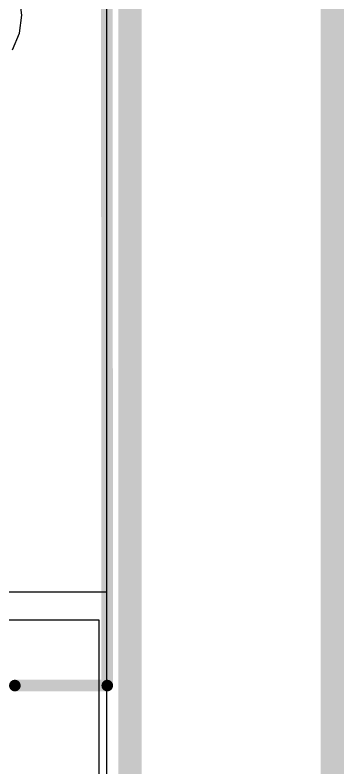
# Model space of a CAD drawing. Header units: inches. Extents: x 0 to 5376, y 0 to 5416.
# Drawn here: x 48.74 to 52.35, y 6.96 to 15.22 of the extents above; entities that cross this region are included whole.
import ezdxf

# ---------------------------------------------------------------- set-up
doc = ezdxf.new("R2010")
doc.units = ezdxf.units.IN
for name, color, linetype in [('Board Outline', 216, 'Continuous'), ('Bottom Layer', 5, 'Continuous'), ('Dimensions', 6, 'Continuous'), ('Layer 1', 16, 'Continuous'), ('Layer 2', 76, 'Continuous'), ('Top Layer', 1, 'Continuous'), ('Top Overlay', 2, 'Continuous')]:
    doc.layers.add(name, color=color, linetype=linetype)

msp = doc.modelspace()

# ---------------------------------------------------------------- linework, layer by layer
at = {"layer": 'Board Outline'}
msp.add_lwpolyline([(50, 0, 0.254, 0.254, 0), (50, 125, 0.254, 0.254, 0)], format="xyseb", dxfattribs=at)
at = {"layer": 'Bottom Layer'}
for p, q in [((49.741, 15.7034), (49.741, 0.259)), ((48.8108, 15.2147), (48.7849, 15.4115)), ((48.7849, 15.0178), (48.8108, 15.2147)), ((48.7089, 14.8344), (48.7849, 15.0178))]:
    msp.add_line(p, q, dxfattribs=at)
at = {"layer": 'Dimensions'}
msp.add_lwpolyline([(52.2224, 0, 0.254, 0.254, 0), (52.2224, 54.1966, 0.254, 0.254, 0)], format="xyseb", dxfattribs=at)
at = {"layer": 'Layer 1'}
msp.add_line((49.741, 24.0328), (49.741, 0.259), dxfattribs=at)
at = {"layer": 'Layer 2'}
for p, q in [((49.741, 18.0194), (49.741, 8.89)), ((49.741, 8.89), (45.7996, 8.89)), ((48.6177, 8.5852), (49.657, 8.5852)), ((49.657, 8.5852), (49.657, 0.4826))]:
    msp.add_line(p, q, dxfattribs=at)
at = {"layer": 'Top Layer'}
msp.add_line((49.741, 22.5263), (49.741, 0.259), dxfattribs=at)
at = {"layer": 'Top Overlay'}
for points in [[(49.7453, 15.3647, 0.127, 0.127, 0), (49.7503, 7.8647, 0.127, 0.127, 0)], [(48.7358, 7.8647, 0.127, 0.127, 0), (49.7503, 7.8647, 0.127, 0.127, 0)]]:
    msp.add_lwpolyline(points, format="xyseb", dxfattribs=at)
for points in [[(48.704, 7.8647, 0.0635, 0.0635, 1), (48.7675, 7.8647, 0.0635, 0.0635, 1)], [(49.7185, 7.8647, 0.0635, 0.0635, 1), (49.782, 7.8647, 0.0635, 0.0635, 1)], [(49.7185, 7.8647, 0.0635, 0.0635, 1), (49.782, 7.8647, 0.0635, 0.0635, 1)]]:
    msp.add_lwpolyline(points, format="xyseb", close=True, dxfattribs=at)

doc.saveas('drawing.dxf')
